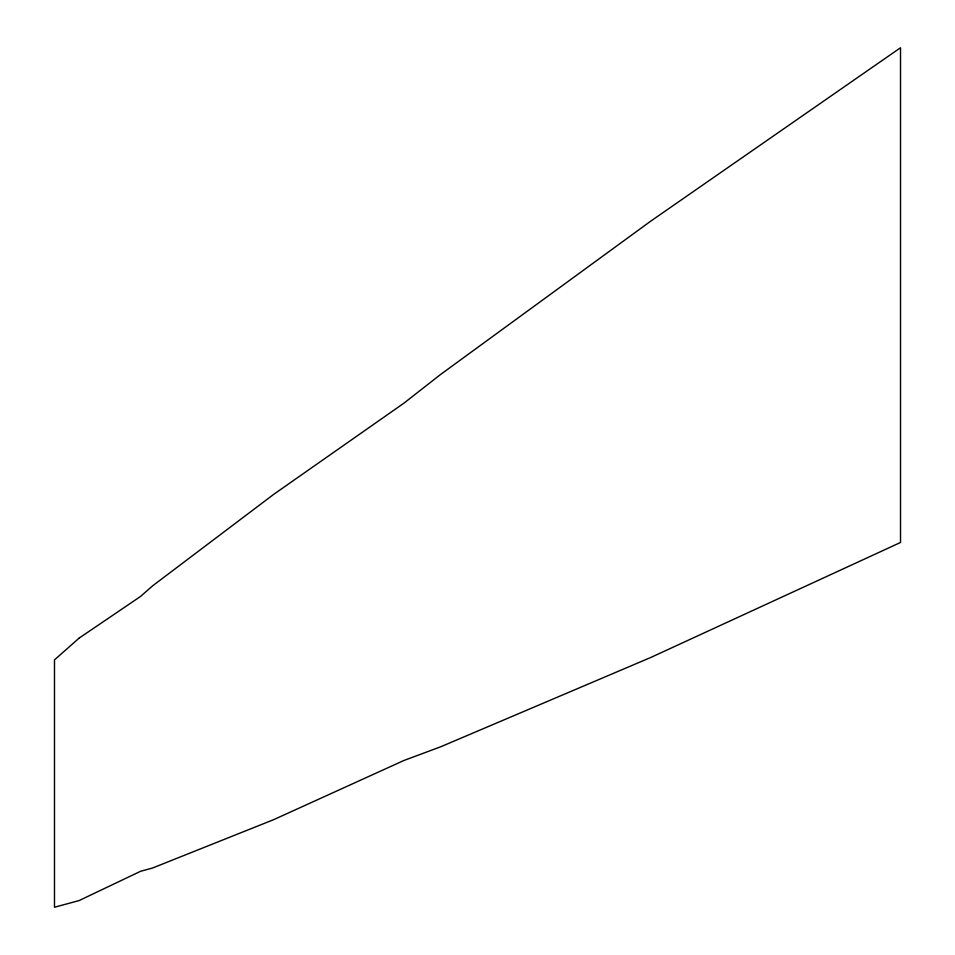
<?xml version="1.0" encoding="UTF-8"?>
<svg xmlns="http://www.w3.org/2000/svg" width="955" height="955" viewBox="0 0 955 955"><rect width="100%" height="100%" fill="white"/><g stroke="black" fill="none" stroke-linecap="round" stroke-linejoin="round"><path stroke-width="1.43" d="M79.086 638.143L54.483 659.881L54.483 907.25L79.086 900.577L140.576 871.294L152.537 868.023L273.655 819.665L404.061 760.419L440.553 746.846L650.606 657.553L900.517 542.476L900.517 47.75L650.606 221.238L440.553 374.503L404.061 403.07L273.655 494.392L152.537 585.893L140.576 596.421L79.086 638.143"/></g></svg>
